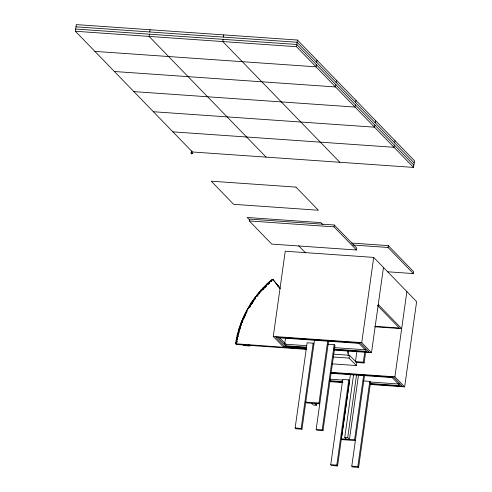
<?xml version="1.0" encoding="UTF-8"?>
<svg xmlns="http://www.w3.org/2000/svg" width="492" height="492" viewBox="0 0 492 492"><rect width="100%" height="100%" fill="white"/><g stroke="black" fill="none" stroke-linecap="round" stroke-linejoin="round"><path stroke-width="0.74" d="M249.524 305.981A1.316 1.224 -44.1 0 1 249.296 305.698L249.284 305.612A1.267 1.181 -44.1 0 1 249.733 305.63L250.268 305.101M262.113 289.339L262.519 288.902M236.406 338.674L236.406 338.533A1.267 1.181 -44.1 0 1 236.824 338.441L236.99 337.875M238.239 332.58L238.392 332.014M250.33 304.782L250.643 304.277A1.347 1.255 -44.1 0 1 250.379 303.958L250.422 303.828A1.292 1.205 -44.1 0 1 250.815 303.896L251.369 303.367A1.292 1.205 -44.1 0 1 251.658 303.41M263.521 287.845L263.933 287.414M264.327 287.82L264.001 287.691M238.774 330.642L238.94 330.077M264.235 287.107L264.653 286.682M239.057 329.671L239.223 329.111M239.616 329.517L239.801 329.861L239.413 329.456M264.954 286.381L265.379 285.957M265.766 286.362L265.434 286.233M265.68 285.655L266.111 285.237M239.469 328.127A1.316 1.224 -44.1 0 1 239.18 327.912L239.161 327.807A1.267 1.181 -44.1 0 1 239.592 327.74L239.832 327.186M253.226 299.696L253.288 299.567A1.292 1.205 -44.1 0 1 253.675 299.653M253.608 300.071L253.146 300.514M267.156 284.228L267.593 283.822M240.619 324.874L240.865 324.486A1.347 1.255 -44.1 0 0 241.154 324.702M255.108 297.076L255.04 297.205A1.347 1.255 -44.1 0 0 255.243 297.506M268.663 282.838L269.106 282.433M238.884 328.748L238.866 328.89A1.347 1.255 -44.1 0 0 239.167 329.093M241.677 322.032L241.972 321.497A1.292 1.205 -44.1 0 1 242.378 321.479M257.322 295.169L257.39 295.04A1.292 1.205 -44.1 0 1 257.568 295.077M270.969 280.797L271.424 280.409M75.374 31.267L76.315 24.6L297.457 40.036L414.485 160.749L413.544 167.415L192.403 151.979L75.374 31.267L296.516 46.709L413.544 167.415M149.402 34.194L149.088 36.414L266.117 157.126M149.716 31.968L150.029 29.748M191.862 150.786L191.683 154.021M223.116 39.342L222.802 41.562L339.831 162.274M223.429 37.115L223.743 34.895M249.296 220.951L249.555 219.1L334.326 225.016L356.755 248.153L356.497 250.004L271.725 244.087L249.296 220.951L334.068 226.873L356.497 250.004M242.046 321.091L242.267 320.544M296.516 46.709L297.457 40.036M306.67 348.158L283.029 346.509L273.281 336.448L285.255 251.227L373.711 257.402L416.626 301.664L404.645 386.884L370.328 384.486M316.338 64.606L316.024 66.826L94.882 51.389M316.645 62.379L316.959 60.159M284.708 343.853L285.563 337.764M306.393 347.198L285.741 345.759L285.957 344.24L279.714 337.801M335.839 84.722L335.526 86.943L114.384 71.506M336.153 82.496L336.466 80.276M314.443 340.482L301.965 429.202L295.92 428.784L295.138 427.978L307.119 342.758L313.164 343.182L313.945 343.988M301.965 429.202L301.19 428.403L313.164 343.182M334.068 226.873L334.326 225.016M355.347 104.839L355.033 107.065L133.892 91.623M355.654 102.619L355.968 100.393M311.688 403.274L313.435 405.076L316.381 405.285L316.7 403.003M318.982 403.034L305.784 402.112L306.565 402.917L319.757 403.84L318.982 403.034L327.746 340.642M328.146 344.228L334.191 344.646L334.972 345.452L322.998 430.672L316.953 430.248L316.172 429.448L328.527 341.448M322.998 430.672L322.217 429.867L334.191 344.646M374.849 124.956L374.535 127.182L153.393 111.739M375.162 122.736L375.476 120.509M330.747 464.706L342.727 379.486L348.773 379.91L349.554 380.71L337.573 465.93L331.528 465.512L330.747 464.706L336.792 465.124L337.573 465.93M347.549 353.441L347.869 351.171M348.115 355.759L348.754 351.22M349.504 355.279L356.718 362.727L356.325 365.544L349.105 358.096L349.504 355.279L333.588 354.166M336.792 465.124L348.773 379.91M341.393 438.839L354.584 439.762L355.365 440.568L342.174 439.645L341.393 438.839L350.482 374.166M346.516 439.196L344.769 437.4L353.539 375.009M365.611 352.395L364.123 362.985L356.214 362.432L355.433 361.626L356.817 351.798M358.447 375.488L349.461 439.405L347.715 437.603L356.595 374.449M383.465 267.464L371.491 352.684L361.737 342.623L373.711 257.402M364.123 362.985L363.342 362.18L364.72 352.346M394.356 145.078L394.043 147.299L172.901 131.862M394.664 142.852L394.978 140.632M354.584 439.762L363.674 375.088M363.754 380.956L369.799 381.374L370.581 382.179L358.606 467.4L352.561 466.976L351.78 466.176L364.566 375.132M388.305 245.625L413.612 271.725L413.354 273.577L388.047 247.476L388.305 245.625L351.577 243.06M358.606 467.4L357.825 466.594L369.799 381.374M404.645 386.884L394.892 376.823L406.872 291.602M250.139 345.224L250.071 345.71L249.26 345.938L244.838 345.63L243.435 345.249L243.515 344.72M244.327 344.505L244.253 345.027L243.435 345.249M244.838 345.63L244.911 345.107M248.743 344.837L248.675 345.335L250.071 345.71M249.26 345.938L249.401 344.947M259.561 291.596L259.635 291.473A1.267 1.181 -44.1 0 1 260.01 291.602M259.954 292.002L260.028 291.873A1.267 1.181 -44.1 0 1 260.403 292.002M243.626 317.352L243.872 316.817A1.347 1.255 -44.1 0 1 243.558 316.541L243.583 316.405A1.292 1.205 -44.1 0 1 243.989 316.418M244.044 316.43L244.401 315.882A1.335 1.242 -44.1 0 1 244.776 315.889M244.475 315.507L244.727 314.972A1.347 1.255 -44.1 0 1 244.426 314.689L244.45 314.56A1.292 1.205 -44.1 0 1 244.856 314.572M242.322 320.692L242.353 320.55A1.292 1.205 -44.1 0 1 242.759 320.544M245.299 313.662A1.292 1.205 -44.1 0 0 244.899 313.65L244.856 313.779A1.347 1.255 -44.1 0 0 245.121 314.025L244.911 314.591M262.71 288.933L262.783 288.816A1.292 1.205 -44.1 0 1 263.152 288.958M243.798 317.727A1.292 1.205 -44.1 0 0 243.552 317.746L243.522 317.881A1.347 1.255 -44.1 0 0 243.78 318.109M244.296 315.895L244.364 316.024A1.347 1.255 -44.1 0 0 244.635 316.264M267.058 284.548L267.144 284.431A1.292 1.205 -44.1 0 1 267.5 284.597M248.995 306.854A1.347 1.255 -44.1 0 1 248.767 306.577L248.811 306.448A1.292 1.205 -44.1 0 1 249.204 306.504L249.727 305.975M249.961 306.418L250.047 306.805L249.659 306.399M269.708 281.363L269.8 281.246A1.292 1.205 -44.1 0 1 270.145 281.43M270.483 280.686L270.575 280.575A1.292 1.205 -44.1 0 1 270.92 280.76M270.877 281.086L270.969 280.975A1.292 1.205 -44.1 0 1 271.313 281.16M251.43 303.06L251.935 302.512A1.292 1.205 -44.1 0 1 252.144 302.537M236.59 342.198A1.316 1.224 -44.1 0 1 236.265 342.032L236.252 341.903M248.239 307.469L248.288 307.334A1.292 1.205 -44.1 0 1 248.688 307.383M251.99 302.205L252.322 301.713M248.743 307.402L249.198 306.848M253.731 299.677L254.081 299.197M254.678 298.367L254.327 298.847A1.292 1.205 -44.1 0 0 253.884 298.736L253.823 298.859A1.347 1.255 -44.1 0 0 254.032 299.154M254.936 298.023L255.287 297.543M236.166 342.383L236.258 341.805M236.388 341.86L236.824 342.66L236.431 342.254M236.197 341.792A1.316 1.224 -44.1 0 1 235.877 341.626L235.865 341.497A1.267 1.181 -44.1 0 1 236.277 341.399L236.424 340.821A1.316 1.224 -44.1 0 1 236.049 340.636M256.492 295.877A1.347 1.255 -44.1 0 1 256.307 295.569L256.363 295.446A1.292 1.205 -44.1 0 1 256.744 295.551L257.168 295.114M236.683 339.425L236.793 338.853M257.433 294.776L257.808 294.314M238.7 331.091L238.688 331.233A1.347 1.255 -44.1 0 0 238.872 331.362M258.737 293.195L259.118 292.734M237.285 336.485L237.415 335.913M237.279 334.732A1.347 1.255 -44.1 0 0 237.587 334.917L237.851 335.267L237.513 335.501M237.741 334.529L237.882 333.957A1.347 1.255 -44.1 0 1 237.519 333.748M239.844 328.146A1.267 1.181 -44.1 0 0 239.579 328.195L239.561 328.33A1.316 1.224 -44.1 0 0 239.844 328.521M261.135 290.415L260.742 290.864M262.814 288.589L263.226 288.158A1.347 1.255 -44.1 0 1 263.036 287.783M240.846 322.992L240.822 323.127A1.347 1.255 -44.1 0 0 241.111 323.349M239.352 328.711L239.524 328.152M241.941 321.516L241.941 321.633A1.347 1.255 -44.1 0 0 242.224 321.86M242.439 321.491L242.808 321.307L242.421 320.907M243.22 318.281L243.454 317.74M272.457 279.696L272.543 279.647A1.292 1.205 -44.1 0 1 272.882 279.843M237.433 335.981L237.427 336.122A1.347 1.255 -44.1 0 0 237.747 336.3L237.544 335.974M238.374 332.998A1.267 1.181 -44.1 0 0 238.165 333.053L238.153 333.182A1.347 1.255 -44.1 0 0 238.386 333.33M239.678 329.105A1.267 1.181 -44.1 0 0 239.278 329.16L239.26 329.296A1.347 1.255 -44.1 0 0 239.561 329.492M252.562 301.356L252.9 300.87M240.293 327.18A1.267 1.181 -44.1 0 0 239.893 327.229L239.868 327.364A1.347 1.255 -44.1 0 0 240.17 327.567M277.18 285.545L277.605 285.194L279.911 288.017M277.568 286.08L277.986 285.735L277.605 285.194M278.152 286.682L278.57 286.338M236.012 343.367L236.098 342.795M260.317 290.698L260.237 290.821A1.347 1.255 -44.1 0 0 260.416 291.141M241.584 321.091L241.554 321.233A1.347 1.255 -44.1 0 0 241.836 321.454M236.037 340.648L236.037 340.507A1.292 1.205 -44.1 0 1 236.449 340.409L236.603 339.837M261.424 290.096L261.824 289.659M266.4 285.145L266.313 285.262A1.347 1.255 -44.1 0 0 266.418 285.514M237.987 333.551L238.134 332.986M266.756 284.025L266.67 284.142A1.347 1.255 -44.1 0 0 266.812 284.481L266.418 284.942M245.287 314.044L245.25 314.179A1.347 1.255 -44.1 0 0 245.508 314.431M238.331 331.995A1.316 1.224 -44.1 0 1 238.036 331.799L238.036 331.663A1.292 1.205 -44.1 0 1 238.442 331.608L238.657 331.048M246.209 312.217L245.815 312.764M247.667 309.517L247.242 310.065M271.75 280.305L271.658 280.422A1.347 1.255 -44.1 0 0 271.781 280.766M239.967 326.786L240.151 326.233M272.15 279.247L272.058 279.358A1.347 1.255 -44.1 0 0 272.174 279.702M240.76 324.296A1.347 1.255 -44.1 0 1 240.483 324.074L240.471 323.964A1.267 1.181 -44.1 0 1 240.902 323.914L241.166 323.373M242.064 322.432L241.959 321.965M250.982 302.967L250.926 303.097A1.316 1.224 -44.1 0 0 251.148 303.38M272.15 279.253A1.292 1.205 -44.1 0 1 272.494 279.438L273.331 279.905L279.966 288.214M272.925 279.88L273.331 279.905M242.427 320.151L242.654 319.603A1.347 1.255 -44.1 0 1 242.335 319.339L242.353 319.21A1.292 1.205 -44.1 0 1 242.759 319.203M252.119 301.258L252.058 301.387A1.316 1.224 -44.1 0 0 252.279 301.676M242.82 319.216L243.048 318.675M255.496 297.476L255.434 297.605A1.347 1.255 -44.1 0 0 255.594 297.851M245.36 313.675L245.625 313.146M246.283 311.86L246.553 311.338M258.036 294.241L257.968 294.364A1.347 1.255 -44.1 0 0 258.054 294.523M246.756 310.962L247.033 310.44A1.347 1.255 -44.1 0 1 246.744 310.138L246.781 310.009A1.292 1.205 -44.1 0 1 247.181 310.046M248.232 308.287L248.681 307.734A1.292 1.205 -44.1 0 1 248.891 307.746M261 289.929L260.926 290.052A1.347 1.255 -44.1 0 0 261.098 290.372M267.507 283.318L267.42 283.435A1.347 1.255 -44.1 0 0 267.556 283.773M267.894 283.724L267.808 283.841A1.347 1.255 -44.1 0 0 267.9 284.075M237.076 337.463L237.199 336.891A1.316 1.224 -44.1 0 1 236.83 336.694L236.824 336.565A1.292 1.205 -44.1 0 1 237.236 336.479M260.065 291.633L260.459 291.184M263.202 288.995L263.091 288.638M264.284 287.771A1.347 1.255 -44.1 0 1 264.142 287.439L264.21 287.322A1.335 1.242 -44.1 0 1 264.573 287.476L264.899 287.568L264.512 287.168M239.739 329.111L239.493 328.705M240.287 325.833L240.477 325.273M241.314 322.98L241.523 322.426M76.002 26.82L297.143 42.263L414.172 162.969M75.688 29.046L296.83 44.483L413.858 165.195M352.844 245.016L388.047 247.476M387.333 271.762L413.354 273.577M374.892 326.319L399.332 328.023L377.438 305.44M374.972 326.793L401.663 328.656L378.256 304.517M273.281 336.448L361.737 342.623M285.957 344.24L306.608 345.685M334.148 347.604L365.513 349.794M333.933 349.123L366.829 351.417L359.025 343.373L277.943 337.709L285.741 345.759M306.534 347.678L284.388 346.134L275.612 337.082L360.378 342.998L369.16 352.051L334.025 349.597M334.123 350.076L371.491 352.684M235.963 343.367A1.292 1.205 -44.1 0 0 235.557 343.49L235.539 343.601A1.347 1.255 -44.1 0 0 235.896 343.767L306.793 349.019M236.191 344.086L236.584 344.492L306.424 349.363M333.195 356.989L349.105 358.096M355.433 361.626L363.342 362.18M332.075 363.852L356.325 365.544M330.839 372.352L394.892 376.823M330.913 372.825L393.538 377.198L402.315 386.251L370.242 384.012M330.987 373.299L392.186 377.573L399.984 385.617L370.15 383.539M329.824 379.191L342.826 380.101M369.603 381.97L399.43 384.049M329.609 380.71L342.617 381.614M329.763 381.189L342.746 382.093M329.154 381.614L342.881 382.573M295.138 427.978L301.19 428.403M316.172 429.448L322.217 429.867M344.769 437.4L347.715 437.603M351.78 466.176L357.825 466.594M247.734 309.173L248.165 308.619A1.267 1.181 -44.1 0 1 248.565 308.668M248.626 308.687L248.374 308.312M255.545 297.205L255.908 296.731M258.079 293.982L258.46 293.521A1.347 1.255 -44.1 0 1 258.245 293.164L258.306 293.041A1.292 1.205 -44.1 0 1 258.681 293.164M259.395 292.408L259.782 291.953M238.399 334.425L238.269 334.363A1.347 1.255 -44.1 0 1 237.913 334.154L237.913 334.019A1.292 1.205 -44.1 0 1 238.325 333.951M266.074 286.061L265.803 285.723M240.225 327.592L239.955 327.26M267.906 283.527L268.343 283.121M269.425 282.15L269.868 281.75M270.194 281.473L270.643 281.08M271.75 280.132L272.205 279.751M242.661 320.944L242.439 320.759M245.121 315.378L244.887 315.206M245.557 314.462L245.323 314.29M236.406 341.03L236.424 340.913A1.335 1.242 -44.1 0 1 236.837 340.815M248.122 308.755L248.023 308.656A1.347 1.255 -44.1 0 1 247.74 308.349M236.892 339.843A1.292 1.205 -44.1 0 0 236.609 339.929L236.609 340.064M249.567 306.018L249.665 306.116A1.316 1.224 -44.1 0 0 249.911 306.381M323.01 224.807L320.901 222.636L247.187 217.489L249.825 220.207M298.669 245.797L305.526 252.87M272.808 279.567L273.195 279.973M272.654 279.561L273.042 279.96M271.479 280.538L271.867 280.944M271.455 280.692L271.762 281.215L271.369 280.815M271.24 280.883L271.627 281.283M271.086 280.877L271.473 281.276M269.161 282.562L269.555 282.968M269.149 282.715L269.536 283.121M269.062 282.838L269.456 283.238M268.933 282.912L269.327 283.312M268.78 282.906L269.173 283.312M267.654 283.945L268.048 284.351M267.642 284.099L268.035 284.505M267.562 284.228L267.949 284.628M267.433 284.302L267.82 284.702M267.279 284.302L267.666 284.702M266.172 285.36L266.566 285.766M266.166 285.514L266.553 285.92M266.086 285.643L266.473 286.043L265.957 285.717M265.44 286.08L265.834 286.485M265.36 286.362L265.748 286.762M264.721 286.805L265.108 287.205M264.714 286.959L265.102 287.359M264.635 287.088L265.028 287.488M264.358 287.174L264.745 287.574M264.001 287.537L264.395 287.937M263.927 287.82L264.315 288.22M263.22 288.558L263.607 288.964M262.937 288.65L263.331 289.056M262.593 289.025L262.913 289.302M262.593 289.179L262.98 289.579M262.519 289.308L262.906 289.708M261.707 290.145L262.095 290.544M261.553 290.157L261.941 290.557M261.209 290.532L261.603 290.938M261.215 290.686L261.603 291.092M260.194 291.688L260.582 292.094M259.198 292.851L259.585 293.257M259.204 293.004L259.591 293.404M259.136 293.14L259.53 293.539M259.02 293.226L259.407 293.626M258.866 293.244L259.253 293.65M257.839 294.714L258.226 295.114M257.248 295.225L257.642 295.63M257.261 295.378L257.654 295.778M257.199 295.514L257.593 295.913M257.082 295.606L257.476 296.006M256.929 295.63L257.322 296.03M255.373 297.654L255.766 298.06M255.391 297.808L255.785 298.207M255.336 297.943L255.723 298.343M255.219 298.035L255.612 298.441M255.065 298.066L255.459 298.472M254.764 298.478L255.157 298.878M254.788 298.626L255.176 299.031M254.167 299.302L254.579 299.856L254.186 299.456M254.13 299.591L254.524 299.991M253.282 300.557L253.669 300.963M252.851 301.362L253.239 301.762M252.697 301.399L252.956 301.762A1.292 1.205 -44.1 0 0 252.507 301.664L252.445 301.787A1.316 1.224 -44.1 0 0 252.648 302.051M252.414 301.817L252.808 302.217M252.439 301.965L252.833 302.371M252.39 302.106L252.777 302.506M252.236 303.066L251.756 302.562M251.873 302.814L252.267 303.22M251.824 302.955L252.218 303.355M251.72 303.054L252.107 303.459M251.566 303.097L251.953 303.496M251.197 303.416L251.584 303.822M251.32 303.669L251.707 304.074M251.271 303.81L251.658 304.21L251.16 303.915M251.012 303.951L251.4 304.357M250.465 304.812L250.858 305.218M250.231 305.391L250.619 305.796L250.102 305.145A1.316 1.224 -44.1 0 1 249.838 304.825L249.875 304.696A1.292 1.205 -44.1 0 1 250.274 304.757M250.188 305.532L250.576 305.932M249.93 305.68L250.317 306.085M249.678 306.11L250.09 306.664M249.555 306.51L249.942 306.91M249.401 306.553L249.795 306.959M248.884 307.432L249.272 307.832M246.898 310.987L247.285 311.387M246.424 311.885L246.812 312.285M245.957 312.789L246.344 313.189M245.502 313.693L245.889 314.099M245.28 314.148L245.668 314.548M245.053 314.609L245.447 315.009M244.838 315.064L245.225 315.464M244.856 315.347L245.244 315.747M244.401 315.981L244.844 316.522M244.426 316.264L244.819 316.663M244.333 316.381L244.727 316.78M243.983 316.903L244.419 317.445M244.007 317.186L244.395 317.586M243.915 317.303L244.303 317.703M243.768 317.365L244.161 317.771M243.565 317.826L243.958 318.226M243.503 318.226L243.897 318.632M243.362 318.293L243.749 318.699M242.962 319.222L243.349 319.628M242.574 320.157L242.962 320.563M242.384 320.624L242.771 321.024M242.335 321.024L242.722 321.43M242.193 321.098L242.581 321.497M242.002 321.565L242.396 321.965M242.064 321.7L242.458 322.1M242.046 321.842L242.439 322.248M241.818 322.039L242.212 322.438M241.105 323.927L241.498 324.333M240.939 324.4L241.387 324.935M240.988 324.677L241.375 325.083M240.6 325.347L240.988 325.753M314.634 403.483L316.381 405.285M240.108 326.786L240.502 327.186M240.022 327.395L240.41 327.795M240.01 327.537L240.403 327.936M239.936 327.666L240.324 328.066M239.647 328.219L240.035 328.619M239.629 328.625L240.022 329.025M239.346 329.179L239.807 329.714M239.34 329.585L239.727 329.984M239.204 329.665L239.592 330.071M239.063 330.144L239.45 330.55M239.13 330.273L239.524 330.679M239.13 330.421L239.518 330.821M239.057 330.55L239.444 330.95M238.921 330.63L239.309 331.036M238.645 331.602L239.038 332.002M238.515 332.082L238.977 332.61M238.589 332.352L238.977 332.752M238.515 332.481L238.909 332.881M238.38 332.567L238.774 332.973M238.128 333.539L238.522 333.945M238.011 334.025L238.479 334.554M238.085 334.296L238.479 334.695M238.017 334.425L238.411 334.824M237.888 334.511L238.276 334.917M237.654 335.489L238.042 335.888M237.624 336.097L238.011 336.497M237.63 336.239L238.017 336.645M237.562 336.374L237.95 336.774M237.433 336.466L237.82 336.866M237.119 337.93L237.507 338.33M237.144 338.33L237.538 338.73M237.015 338.422L237.261 338.847A1.267 1.181 -44.1 0 0 236.8 338.945L236.8 339.074A1.347 1.255 -44.1 0 0 237.119 339.24L237.396 339.437L236.923 338.908M237.015 339.173L237.341 339.708L236.953 339.308M236.824 339.406L237.212 339.806M236.64 340.384L237.033 340.79M236.554 340.876L237.033 341.399M236.652 341.134L237.046 341.54M236.597 341.27L236.984 341.676M236.468 341.368L236.72 341.799A1.267 1.181 -44.1 0 0 236.258 341.909M236.48 341.977L236.88 342.524M236.308 342.352L236.701 342.758M236.16 343.342L236.547 343.742M236.086 343.828L236.584 344.492M237.015 335.698L237.046 335.581A1.292 1.205 -44.1 0 1 237.458 335.501M237.661 335.144L237.667 335.003A1.292 1.205 -44.1 0 1 237.882 334.947M237.513 333.761L237.519 333.619A1.292 1.205 -44.1 0 1 237.937 333.551M238.712 330.636A1.292 1.205 -44.1 0 0 238.312 330.698L238.294 330.833M238.558 329.837L238.589 329.72A1.267 1.181 -44.1 0 1 238.995 329.671M254.555 299.708L254.469 299.597A1.347 1.255 -44.1 0 1 254.223 299.259L254.278 299.13A1.292 1.205 -44.1 0 1 254.616 299.21M272.937 279.505L280.053 288.404M236.566 344.351L236.345 344.185A1.347 1.255 -44.1 0 1 235.957 344.013L235.945 343.883A1.292 1.205 -44.1 0 1 236.351 343.773M256.535 295.92L256.166 296.387A1.292 1.205 -44.1 0 0 255.729 296.264L255.662 296.387A1.347 1.255 -44.1 0 0 255.865 296.688M241.554 322.555L241.603 322.444A1.267 1.181 -44.1 0 1 242.002 322.426M244.788 315.071L244.838 314.96A1.292 1.205 -44.1 0 1 245.244 314.978M245.686 313.238L245.742 313.127A1.267 1.181 -44.1 0 1 246.148 313.152M247.716 308.324L247.777 308.22A1.267 1.181 -44.1 0 1 248.177 308.263M251.301 303.472L251.314 303.502A1.316 1.224 -44.1 0 0 251.541 303.785M251.486 302.242L251.541 302.106A1.292 1.205 -44.1 0 1 251.935 302.18M253.029 300.944L253.091 300.809A1.292 1.205 -44.1 0 1 253.374 300.858M263.023 287.783L263.103 287.666A1.292 1.205 -44.1 0 1 263.472 287.814M268.564 283.14L268.65 283.023A1.267 1.181 -44.1 0 1 268.933 283.152M264.942 286.922A1.316 1.224 -44.1 0 1 264.862 286.707M266.024 286.024A1.292 1.205 -44.1 0 0 265.662 285.87L265.582 285.981A1.347 1.255 -44.1 0 0 265.729 286.313M262.869 289.259A1.316 1.224 -44.1 0 1 262.722 288.933M261.762 290.464A1.292 1.205 -44.1 0 0 261.387 290.341L261.313 290.452A1.347 1.255 -44.1 0 0 261.486 290.772M259.462 292.531A1.347 1.255 -44.1 0 1 259.647 292.574M259.469 293.097A1.347 1.255 -44.1 0 1 259.296 292.777M257.513 295.471A1.347 1.255 -44.1 0 1 257.334 295.163M256.75 295.858A1.292 1.205 -44.1 0 1 257.107 295.944M255.268 298.398A1.292 1.205 -44.1 0 0 254.881 298.312L254.819 298.435A1.347 1.255 -44.1 0 0 255.022 298.73M253.14 301.11A1.347 1.255 -44.1 0 1 253.042 300.938M252.101 302.924A1.347 1.255 -44.1 0 1 251.886 302.635M250.815 304.24A1.335 1.242 -44.1 0 1 251.209 304.296M250.268 305.108A1.292 1.205 -44.1 0 1 250.662 305.163M250.446 305.507A1.316 1.224 -44.1 0 1 250.225 305.224M249.727 305.981A1.267 1.181 -44.1 0 1 250.127 306.03M245.36 313.896A1.347 1.255 -44.1 0 1 245.779 313.908M245.065 315.347A1.347 1.255 -44.1 0 1 244.813 315.089M244.284 316.805A1.292 1.205 -44.1 0 0 243.977 316.817L243.94 316.946A1.347 1.255 -44.1 0 0 244.204 317.186M243.3 318.982A1.347 1.255 -44.1 0 1 243.122 318.804M242.605 320.919A1.347 1.255 -44.1 0 1 242.335 320.679M241.818 322.777A1.347 1.255 -44.1 0 1 241.584 322.574M240.889 324.357A1.267 1.181 -44.1 0 1 241.289 324.32M240.834 325.267A1.292 1.205 -44.1 0 0 240.545 325.31L240.52 325.44A1.347 1.255 -44.1 0 0 240.816 325.655M240.354 326.522A1.347 1.255 -44.1 0 1 240.201 326.393M239.352 330.071A1.267 1.181 -44.1 0 0 238.983 330.132L238.964 330.261A1.347 1.255 -44.1 0 0 239.272 330.458M238.829 332.008A1.292 1.205 -44.1 0 0 238.429 332.075L238.411 332.211A1.316 1.224 -44.1 0 0 238.725 332.395M237.876 335.273A1.347 1.255 -44.1 0 1 237.667 335.132M237.439 335.993A1.292 1.205 -44.1 0 1 237.851 335.907M237.396 336.915A1.292 1.205 -44.1 0 0 237.218 336.971L237.206 337.106A1.316 1.224 -44.1 0 0 237.384 337.211M237.384 337.869A1.292 1.205 -44.1 0 0 237.003 337.961L236.996 338.09A1.347 1.255 -44.1 0 0 237.322 338.256M236.904 340.212A1.347 1.255 -44.1 0 1 236.615 340.052M236.757 341.208A1.316 1.224 -44.1 0 1 236.437 341.042M236.4 342.801A1.267 1.181 -44.1 0 0 236.098 342.899L236.098 343.035A1.347 1.255 -44.1 0 0 236.4 343.17M271.707 280.096A1.267 1.181 -44.1 0 0 271.356 279.911L271.27 280.016A1.347 1.255 -44.1 0 0 271.387 280.36M270.612 281.03A1.347 1.255 -44.1 0 1 270.495 280.68M269.837 281.701A1.347 1.255 -44.1 0 1 269.721 281.356M269.026 281.941A1.267 1.181 -44.1 0 1 269.376 282.113M269.069 282.383A1.347 1.255 -44.1 0 1 268.952 282.045M268.257 282.629A1.267 1.181 -44.1 0 1 268.614 282.795M268.312 283.078A1.316 1.224 -44.1 0 1 268.189 282.734M266.074 285.188A1.347 1.255 -44.1 0 1 265.938 284.856L266.012 284.739A1.292 1.205 -44.1 0 1 266.369 284.905M267.623 283.214A1.347 1.255 -44.1 0 1 267.999 283.38M265.342 285.907A1.347 1.255 -44.1 0 1 265.2 285.575L265.274 285.458A1.292 1.205 -44.1 0 1 265.631 285.618M266.873 283.915A1.347 1.255 -44.1 0 1 267.248 284.081M264.905 286.344A1.292 1.205 -44.1 0 0 264.542 286.196L264.462 286.307A1.316 1.224 -44.1 0 0 264.616 286.633M264.186 287.076A1.292 1.205 -44.1 0 0 263.817 286.928L263.737 287.045A1.347 1.255 -44.1 0 0 263.897 287.371M262.765 288.558A1.292 1.205 -44.1 0 0 262.396 288.423L262.316 288.533A1.316 1.224 -44.1 0 0 262.482 288.859M262.064 289.308A1.267 1.181 -44.1 0 0 261.695 289.179L261.615 289.29A1.347 1.255 -44.1 0 0 261.787 289.61M259.739 291.91A1.347 1.255 -44.1 0 1 259.573 291.59M261.111 289.806A1.347 1.255 -44.1 0 1 261.504 289.942M260.311 290.704A1.267 1.181 -44.1 0 1 260.686 290.827M259.346 292.377A1.292 1.205 -44.1 0 0 258.964 292.26L258.89 292.377A1.347 1.255 -44.1 0 0 259.075 292.691M258.029 293.952A1.267 1.181 -44.1 0 0 257.648 293.847L257.58 293.964A1.347 1.255 -44.1 0 0 257.765 294.271M257.384 294.751A1.292 1.205 -44.1 0 0 257.002 294.647L256.935 294.763A1.347 1.255 -44.1 0 0 257.125 295.071M255.108 297.088A1.267 1.181 -44.1 0 1 255.496 297.174M254.881 297.998A1.292 1.205 -44.1 0 0 254.493 297.906L254.432 298.029A1.347 1.255 -44.1 0 0 254.635 298.324M253.442 299.991A1.347 1.255 -44.1 0 1 253.239 299.69M253.091 300.489A1.292 1.205 -44.1 0 0 252.697 300.415L252.636 300.538A1.347 1.255 -44.1 0 0 252.851 300.827M252.181 301.178A1.316 1.224 -44.1 0 1 252.581 301.245M251.707 302.525A1.347 1.255 -44.1 0 1 251.498 302.236M251.043 302.887A1.316 1.224 -44.1 0 1 251.443 302.949M248.478 307.734A1.347 1.255 -44.1 0 1 248.251 307.457M247.673 309.154A1.292 1.205 -44.1 0 0 247.273 309.124L247.23 309.247A1.347 1.255 -44.1 0 0 247.476 309.511M246.695 310.944A1.292 1.205 -44.1 0 0 246.295 310.919L246.252 311.049A1.347 1.255 -44.1 0 0 246.504 311.307M246.221 311.848A1.292 1.205 -44.1 0 0 245.822 311.823L245.779 311.953A1.316 1.224 -44.1 0 0 246.031 312.211M245.754 312.752A1.267 1.181 -44.1 0 0 245.354 312.734L245.311 312.863A1.347 1.255 -44.1 0 0 245.57 313.115M244.413 315.495A1.267 1.181 -44.1 0 0 244.014 315.489L243.977 315.618A1.347 1.255 -44.1 0 0 244.241 315.864M243.571 317.34A1.292 1.205 -44.1 0 0 243.165 317.346L243.128 317.475A1.347 1.255 -44.1 0 0 243.405 317.715M243.159 318.269A1.267 1.181 -44.1 0 0 242.753 318.281L242.722 318.41A1.347 1.255 -44.1 0 0 242.999 318.644M242.365 320.138A1.292 1.205 -44.1 0 0 241.966 320.157L241.935 320.286A1.347 1.255 -44.1 0 0 242.212 320.513M241.64 320.944A1.347 1.255 -44.1 0 1 242.064 320.919M241.615 322.02A1.267 1.181 -44.1 0 0 241.209 322.051L241.185 322.18A1.347 1.255 -44.1 0 0 241.467 322.401M240.852 322.998A1.292 1.205 -44.1 0 1 241.252 322.967M240.557 324.868A1.292 1.205 -44.1 0 0 240.157 324.904L240.133 325.04A1.347 1.255 -44.1 0 0 240.422 325.249M240.225 325.821A1.292 1.205 -44.1 0 0 239.825 325.864L239.801 325.999A1.347 1.255 -44.1 0 0 240.096 326.208M239.905 326.78A1.267 1.181 -44.1 0 0 239.499 326.829L239.481 326.959A1.347 1.255 -44.1 0 0 239.776 327.168M238.884 328.761A1.267 1.181 -44.1 0 1 239.29 328.705M238.878 330.058A1.347 1.255 -44.1 0 1 238.583 329.849M238.602 331.024A1.347 1.255 -44.1 0 1 238.306 330.821M238.19 332.58A1.267 1.181 -44.1 0 0 237.777 332.654L237.765 332.783A1.347 1.255 -44.1 0 0 238.073 332.967M237.279 334.609A1.292 1.205 -44.1 0 1 237.691 334.523M237.359 335.895A1.347 1.255 -44.1 0 1 237.046 335.71M237.027 337.463A1.292 1.205 -44.1 0 0 236.615 337.555L236.609 337.69A1.347 1.255 -44.1 0 0 236.929 337.856M236.732 338.84A1.347 1.255 -44.1 0 1 236.418 338.662M236.627 339.425A1.292 1.205 -44.1 0 0 236.222 339.529L236.215 339.658A1.347 1.255 -44.1 0 0 236.541 339.824M236.117 342.383A1.267 1.181 -44.1 0 0 235.711 342.5L235.711 342.629A1.347 1.255 -44.1 0 0 236.043 342.783M190.865 152.95L192.772 153.227L190.865 152.95M295.975 187.101L211.203 181.185L233.632 204.321L318.404 210.238L295.975 187.101"/></g></svg>
